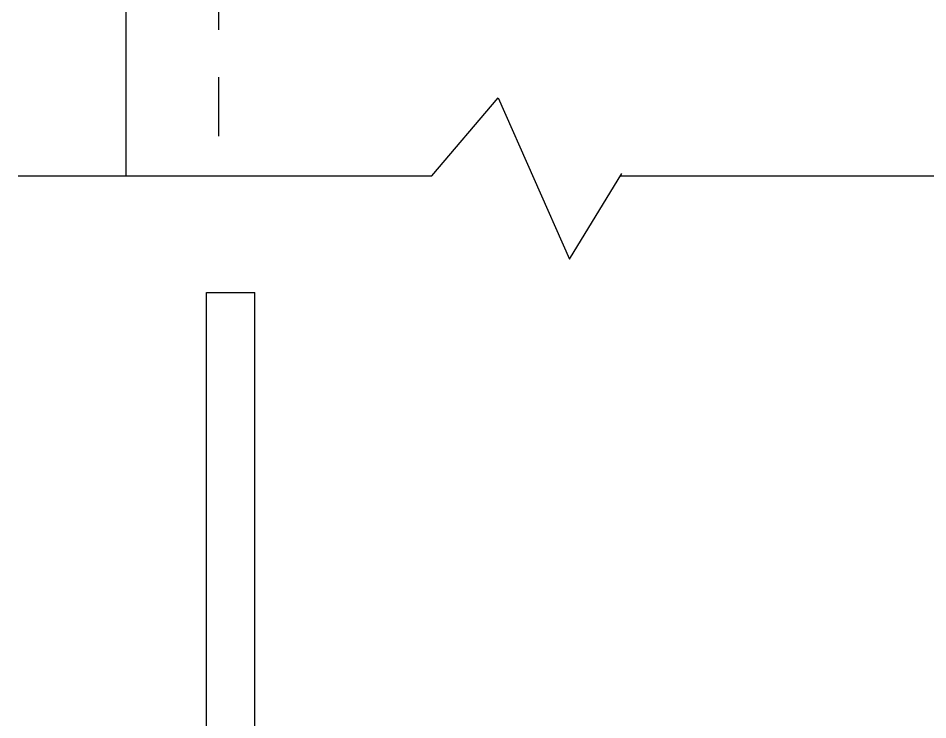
# Model space of a CAD drawing. Extents: x 289.68 to 298.89, y 147.27 to 156.69.
# Drawn here: x 291.351 to 293.271, y 150.655 to 152.136 of the extents above; entities that cross this region are included whole.
import ezdxf

# ---------------------------------------------------------------- set-up
doc = ezdxf.new("R2010")
doc.units = 0
doc.header["$MEASUREMENT"] = 0
doc.linetypes.add('HIDDEN2', pattern=[0.1875, 0.125, -0.0625])
doc.layers.add('DETALHES', color=4, linetype='CONTINUOUS')

msp = doc.modelspace()

# ---------------------------------------------------------------- linework, layer by layer
at = {"layer": 'DETALHES', "color": 3}
for p, q in [((291.5788, 154.9365), (291.5788, 151.8031)), ((292.224, 151.8031), (292.3644, 151.9678)), ((292.3644, 151.9678), (292.5149, 151.6273)), ((291.3513, 151.8031), (292.224, 151.8031)), ((292.5149, 151.6273), (292.6252, 151.8076)), ((292.6225, 151.8031), (293.5481, 151.8031)), ((291.7484, 150.2362), (291.7484, 151.5571)), ((291.7484, 151.5571), (291.8504, 151.5571)), ((291.8504, 150.3382), (291.8504, 151.5571))]:
    msp.add_line(p, q, dxfattribs=at)
at = {"layer": 'DETALHES', "color": 2, "linetype": 'HIDDEN2'}
msp.add_line((291.7739, 154.9365), (291.7739, 151.8031), dxfattribs=at)

doc.saveas('drawing.dxf')
